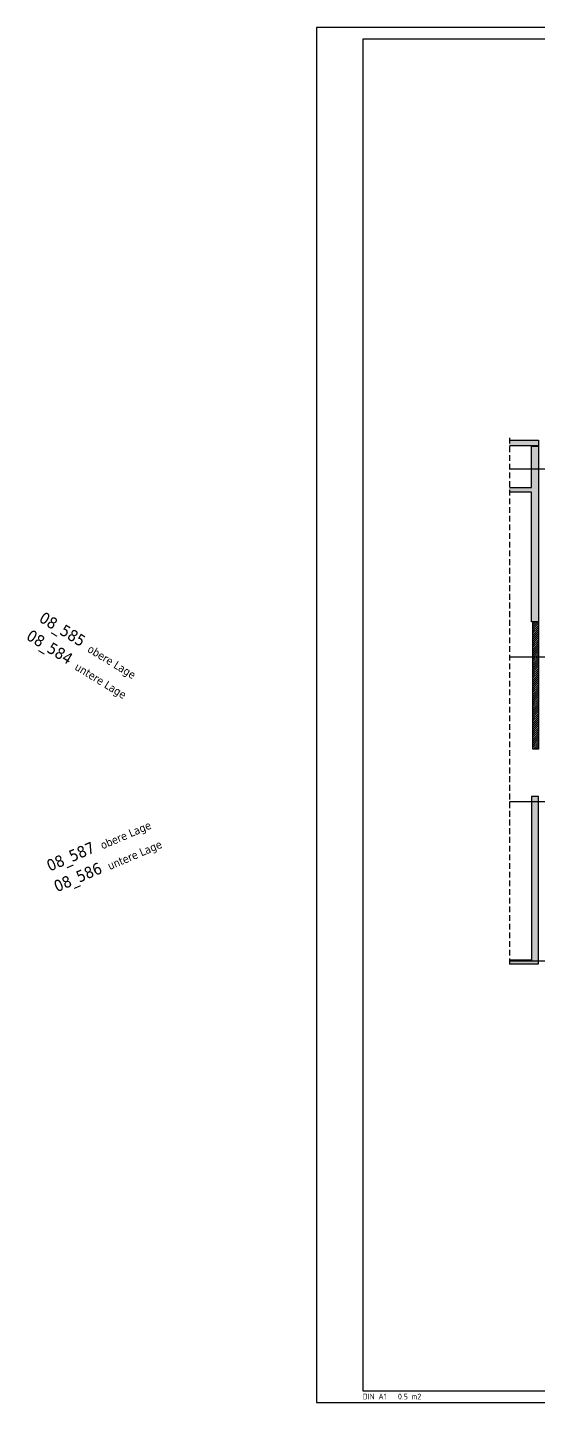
# Model space of a CAD drawing. Extents: x -12.5 to 84.1, y 0 to 59.4.
# Drawn here: x -12.5 to 9.6, y 0 to 59.4 of the extents above; entities that cross this region are included whole.
import ezdxf

# ---------------------------------------------------------------- set-up
doc = ezdxf.new("R2010")
doc.units = 0
doc.linetypes.add('AUSGEZOGEN', pattern=[1000.01, 1000, 0.01])
doc.linetypes.add('HIDDEN', pattern=[0.375, 0.25, -0.125])
for name, color, linetype in [('ACHSEN', 7, 'Continuous'), ('Bestand', 7, 'Continuous'), ('grau_hell', 7, 'Continuous'), ('HILFE', 7, 'Continuous'), ('RAHMEN', 7, 'Continuous'), ('SCHRAFF', 7, 'Continuous'), ('TEXT', 7, 'Continuous')]:
    doc.layers.add(name, color=color, linetype=linetype)
doc.styles.add('helv', font='tahoma.ttf')
doc.styles.add('txt', font='isocp.shx')

# ---------------------------------------------------------------- blocks, each defined once
blk = doc.blocks.new('DINA1')
at = {"layer": 'RAHMEN'}
for p, q in [((0, 59.4), (0, 0)), ((84.1, 59.4), (0, 59.4)), ((0, 0), (84.1, 0))]:
    blk.add_line(p, q, dxfattribs=at)
at = {"layer": 'RAHMEN', "color": 5}
for p, q in [((2, 58.9), (2, 0.5)), ((83.6, 58.9), (2, 58.9)), ((2, 0.5), (83.6, 0.5))]:
    blk.add_line(p, q, dxfattribs=at)
at = {"layer": 'RAHMEN', "color": 7, "style": 'txt'}
blk.add_text('DIN A1   0.5 m2', height=0.25, dxfattribs=at).set_placement((1.989, 0.133))

msp = doc.modelspace()

# ---------------------------------------------------------------- hatches: boundary and pattern name
at = {"layer": 'grau_hell'}
h = msp.add_hatch(color=9, dxfattribs=at)
h.paths.add_polyline_path([(9.5799, 26.1796), (9.2799, 26.1796), (9.2799, 19.1046), (8.3299, 19.1046), (8.3299, 18.9546), (9.5799, 18.9546)])
h.paths.add_polyline_path([(9.3399, 28.2296), (9.5799, 28.2296), (9.5799, 33.7296), (9.3399, 33.7296)])
h.paths.add_polyline_path([(9.5799, 41.3096), (9.2799, 41.3096), (9.2799, 39.5296), (8.3299, 39.5296), (8.3299, 39.3296), (9.2799, 39.3296), (9.2799, 33.7296), (9.5799, 33.7296)])
h.paths.add_polyline_path([(9.5799, 41.3296), (9.5799, 41.5796), (8.3299, 41.5796), (8.3299, 41.3296)])
at = {"layer": 'SCHRAFF'}
h = msp.add_hatch(dxfattribs=at)
h.set_pattern_fill('ANSI33', color=8, scale=0.5, double=1)
h.set_pattern_definition([(45, (-68.55504, 80.24114), (-0.08838835, 0.08838835), []), (45, (-68.46665, 80.24114), (-0.08838835, 0.08838835), [0.0625, -0.03125])])
h.paths.add_polyline_path([(9.5799, 41.3096), (9.2799, 41.3096), (9.2799, 39.5296), (8.3299, 39.5296), (8.3299, 39.3296), (9.2799, 39.3296), (9.2799, 33.7296), (9.5799, 33.7296)])
h.paths.add_polyline_path([(9.5799, 26.1796), (9.2799, 26.1796), (9.2799, 19.1046), (8.3299, 19.1046), (8.3299, 18.9546), (9.5799, 18.9546)])
h.paths.add_polyline_path([(9.5799, 41.3296), (9.5799, 41.5796), (8.3299, 41.5796), (8.3299, 41.3296)])
h = msp.add_hatch(dxfattribs=at)
h.set_pattern_fill('ANSI31', color=8, scale=0.5, double=1)
h.set_pattern_definition([(45, (-68.555036, 80.24114), (-0.044194174, 0.044194174), [])])
h.paths.add_polyline_path([(9.5799, 33.7296), (9.3399, 33.7296), (9.3399, 28.2296), (9.5799, 28.2296)])

# ---------------------------------------------------------------- linework, layer by layer
at = {"layer": 'ACHSEN', "color": 140, "linetype": 'AUSGEZOGEN'}
for p, q in [((8.3299, 40.3346), (54.5753, 40.3346)), ((8.3299, 32.2096), (54.5753, 32.2096)), ((8.3299, 25.9596), (54.5753, 25.9596)), ((8.3299, 19.0846), (54.5753, 19.0846))]:
    msp.add_line(p, q, dxfattribs=at)
at = {"layer": 'Bestand', "color": 8, "linetype": 'AUSGEZOGEN'}
for p, q in [((8.3299, 41.5796), (9.5799, 41.5796)), ((9.5799, 41.3296), (8.3299, 41.3296)), ((9.2799, 41.3096), (9.5799, 41.3096)), ((9.2799, 39.5296), (9.2799, 41.3096)), ((9.5799, 41.5796), (9.5799, 41.3296)), ((9.5799, 41.3096), (9.5799, 33.7296)), ((8.3299, 39.5296), (9.2799, 39.5296)), ((9.2799, 39.3296), (8.3299, 39.3296)), ((9.2799, 33.7296), (9.2799, 39.3296)), ((9.5799, 33.7296), (9.2799, 33.7296)), ((9.3399, 28.2296), (9.3399, 33.7296)), ((9.5799, 33.7296), (9.5799, 28.2296)), ((9.5799, 28.2296), (9.3399, 28.2296)), ((9.5799, 26.1796), (9.2799, 26.1796)), ((9.2799, 26.1796), (9.2799, 19.1046)), ((9.5799, 18.9546), (9.5799, 26.1796)), ((9.2799, 19.1046), (8.3299, 19.1046)), ((8.3299, 18.9546), (9.5799, 18.9546))]:
    msp.add_line(p, q, dxfattribs=at)
at = {"layer": 'HILFE', "color": 102, "linetype": 'HIDDEN'}
msp.add_line((8.3299, 41.6796), (8.3299, 18.8546), dxfattribs=at)

# ---------------------------------------------------------------- block references
at = {"layer": 'RAHMEN'}
msp.add_blockref('DINA1', (0, 0), dxfattribs=at)

# ---------------------------------------------------------------- texts
at = {"layer": 'TEXT', "color": 6, "linetype": 'AUSGEZOGEN', "style": 'helv'}
for s, rotation, p in [('08_585', 328.418706, (-12.0182, 33.7632)), ('08_584', 328.418706, (-12.57, 32.9947)), ('08_587', 23.221351, (-11.5142, 22.9327)), ('08_586', 23.221351, (-11.2042, 22.0388))]:
    msp.add_text(s, height=0.5, rotation=rotation, dxfattribs=at).set_placement(p)
at = {"layer": 'TEXT', "color": 1, "linetype": 'AUSGEZOGEN', "style": 'helv'}
for s, rotation, p in [('obere Lage', 328.418706, (-9.9209, 32.4536)), ('untere Lage', 328.418706, (-10.4726, 31.6851)), ('obere Lage', 23.221351, (-9.2351, 23.8917)), ('untere Lage', 23.221351, (-8.9251, 22.9979))]:
    msp.add_text(s, height=0.35, rotation=rotation, dxfattribs=at).set_placement(p)

doc.saveas('drawing.dxf')
